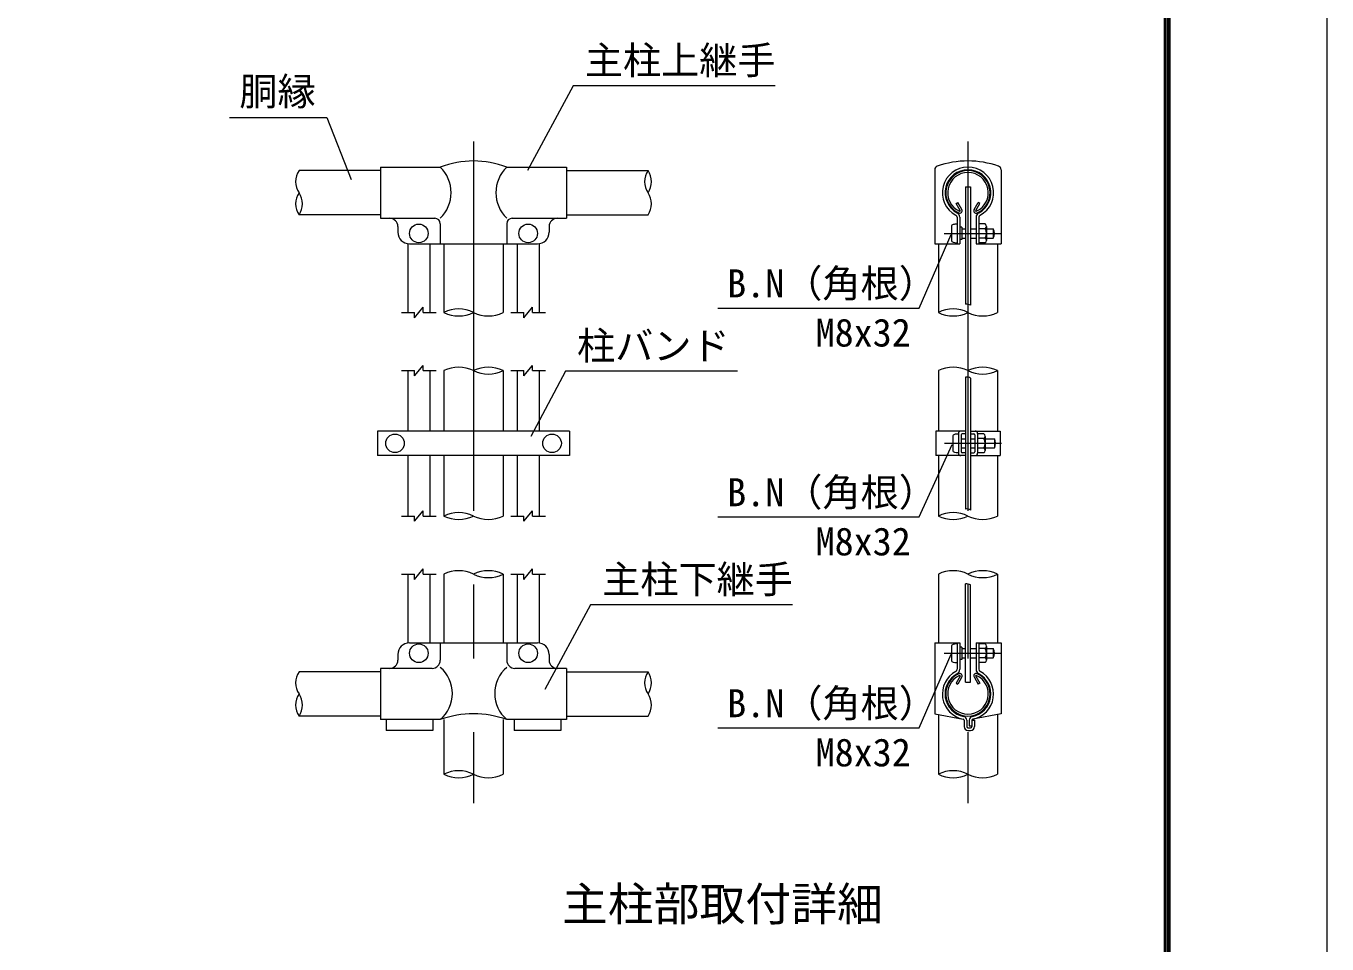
# Model space of a CAD drawing. Units: millimetres, scale not verified. Extents: x -4200 to 4200, y -2970 to 2970.
# Drawn here: x 1964 to 4200, y 190 to 1769 of the extents above; entities that cross this region are included whole.
import ezdxf
from ezdxf.enums import TextEntityAlignment as Align

# ---------------------------------------------------------------- set-up
doc = ezdxf.new("R2010")
doc.units = ezdxf.units.MM
doc.header["$LTSCALE"] = 20
doc.linetypes.add('USER1', pattern=[50.8, 31.75, -6.35, 6.35, -6.35])
for name, color, linetype, lineweight in [('0-0_D-BMK', 2, 'USER1', 13), ('0-1_D-STR1', 1, 'Continuous', 18), ('0-2_D-STR-DIM', 7, 'Continuous', 9), ('0-5_D-STR3', 3, 'Continuous', 13), ('0-7_D-STR-TXT', 7, 'Continuous', 9), ('0-8_D-TTL', 7, 'Continuous', 9)]:
    doc.layers.add(name, color=color, linetype=linetype, lineweight=lineweight)
doc.layers.add('0-4_D-TTL-TXT', color=7, linetype='Continuous')
doc.styles.add('ＭＳ ゴシック', font='')
doc.styles.get('ＭＳ ゴシック').set_extended_font_data('MS Gothic')

msp = doc.modelspace()

# ---------------------------------------------------------------- linework, layer by layer
at = {"layer": '0-0_D-BMK'}
for p, q in [((2732.8, 1570.33), (2732.8, 432.33)), ((3582.8, 1570.33), (3582.8, 432.33)), ((3542.15, 1412.33), (3639.9, 1412.33)), ((3542.72, 1051.33), (3640.48, 1051.33)), ((3542.15, 690.33), (3639.9, 690.33))]:
    msp.add_line(p, q, dxfattribs=at)
at = {"layer": '0-1_D-STR1'}
for p, q in [((2572.8, 1520.33), (2432.8, 1520.33)), ((2892.8, 1520.33), (3032.8, 1520.33)), ((3562.44, 1463.73), (3565.21, 1465.33)), ((3569.45, 1451.57), (3562.44, 1463.73)), ((3572.23, 1453.17), (3565.21, 1465.33)), ((3593.37, 1453.17), (3600.39, 1465.33)), ((3596.15, 1451.57), (3603.17, 1463.73)), ((3603.17, 1463.73), (3600.39, 1465.33)), ((2572.8, 1444.13), (2432.8, 1444.13)), ((2892.8, 1444.13), (3032.8, 1444.13)), ((2682, 1394.33), (2682, 1276.33)), ((2783.6, 1394.33), (2783.6, 1276.33)), ((3532, 1394.33), (3532, 1276.33)), ((3633.6, 1394.33), (3633.6, 1276.33)), ((2682, 1176.33), (2682, 1072.32)), ((2783.6, 1176.33), (2783.6, 1072.32)), ((3532, 1176.33), (3532, 1072.33)), ((3633.6, 1176.33), (3633.6, 1072.33)), ((2682, 1030.32), (2682, 926.33)), ((2783.6, 1030.32), (2783.6, 926.33)), ((3532, 1030.33), (3532, 926.33)), ((3633.6, 1030.33), (3633.6, 926.33)), ((2682, 826.33), (2682, 708.33)), ((2783.6, 826.33), (2783.6, 708.33)), ((3532, 826.33), (3532, 708.33)), ((3633.6, 826.33), (3633.6, 708.33)), ((2572.8, 658.43), (2432.8, 658.43)), ((2892.8, 658.43), (3032.8, 658.43)), ((3569.45, 651.09), (3562.44, 638.94)), ((3572.23, 649.49), (3565.21, 637.33)), ((3593.37, 649.49), (3600.39, 637.33)), ((3596.15, 651.09), (3603.17, 638.94)), ((3562.44, 638.94), (3565.21, 637.33)), ((3603.17, 638.94), (3600.39, 637.33)), ((2572.8, 582.23), (2432.8, 582.23)), ((2892.8, 582.23), (3032.8, 582.23)), ((3532, 584.99), (3532, 482.33)), ((3633.6, 584.99), (3633.6, 482.33)), ((2682, 576.33), (2682, 482.33)), ((2783.6, 576.33), (2783.6, 482.33))]:
    msp.add_line(p, q, dxfattribs=at)
for centre, radius, start, end in [((3582.8, 1482.23), 38.1, 294.32478, 245.67522), ((3582.8, 1482.23), 34.89, 294.32478, 245.67522), ((3568.76, 1451.17), 4.01, 245.67522, 30), ((3568.76, 1451.17), 0.802, 245.67522, 30), ((3596.84, 1451.17), 4.01, 150, 294.32478), ((3596.84, 1451.17), 0.802, 150, 294.32478), ((3582.8, 620.43), 38.1, 114.32478, 65.67522), ((3582.8, 620.43), 34.89, 114.32478, 65.67522), ((3568.76, 651.5), 4.01, 330, 114.32478), ((3568.76, 651.5), 0.802, 330, 114.32478), ((3596.84, 651.5), 4.01, 65.67522, 210), ((3596.84, 651.5), 0.802, 65.67522, 210)]:
    msp.add_arc(centre, radius, start, end, dxfattribs=at)
at = {"layer": '0-2_D-STR-DIM'}
for p, q in [((2608.8, 1276.33), (2631.3, 1276.33)), ((2631.3, 1267.33), (2646.3, 1285.33)), ((2631.3, 1267.33), (2631.3, 1276.33)), ((2646.3, 1276.33), (2646.3, 1285.33)), ((2646.3, 1276.33), (2668.8, 1276.33)), ((2796.8, 1276.33), (2819.3, 1276.33)), ((2819.3, 1267.33), (2834.3, 1285.33)), ((2819.3, 1267.33), (2819.3, 1276.33)), ((2834.3, 1276.33), (2834.3, 1285.33)), ((2834.3, 1276.33), (2856.8, 1276.33)), ((2608.8, 1176.33), (2631.3, 1176.33)), ((2631.3, 1167.33), (2646.3, 1185.33)), ((2631.3, 1167.33), (2631.3, 1176.33)), ((2646.3, 1176.33), (2646.3, 1185.33)), ((2646.3, 1176.33), (2668.8, 1176.33)), ((2796.8, 1176.33), (2819.3, 1176.33)), ((2819.3, 1167.33), (2834.3, 1185.33)), ((2819.3, 1167.33), (2819.3, 1176.33)), ((2834.3, 1176.33), (2834.3, 1185.33)), ((2834.3, 1176.33), (2856.8, 1176.33)), ((2608.8, 926.33), (2631.3, 926.33)), ((2631.3, 917.33), (2646.3, 935.33)), ((2631.3, 917.33), (2631.3, 926.33)), ((2646.3, 926.33), (2646.3, 935.33)), ((2646.3, 926.33), (2668.8, 926.33)), ((2796.8, 926.33), (2819.3, 926.33)), ((2819.3, 917.33), (2834.3, 935.33)), ((2819.3, 917.33), (2819.3, 926.33)), ((2834.3, 926.33), (2834.3, 935.33)), ((2834.3, 926.33), (2856.8, 926.33)), ((2631.3, 817.33), (2646.3, 835.33)), ((2646.3, 826.33), (2646.3, 835.33)), ((2819.3, 817.33), (2834.3, 835.33)), ((2834.3, 826.33), (2834.3, 835.33)), ((2608.8, 826.33), (2631.3, 826.33)), ((2631.3, 817.33), (2631.3, 826.33)), ((2646.3, 826.33), (2668.8, 826.33)), ((2796.8, 826.33), (2819.3, 826.33)), ((2819.3, 817.33), (2819.3, 826.33)), ((2834.3, 826.33), (2856.8, 826.33))]:
    msp.add_line(p, q, dxfattribs=at)
for centre, radius, start, end in [((2460.04, 1501.28), 33.24, 145.03504, 214.96496), ((3060.04, 1501.28), 33.24, 145.03504, 214.96496), ((3005.56, 1501.28), 33.24, 325.03504, 34.96496), ((2460.04, 1463.18), 33.24, 145.03422, 214.96578), ((2405.56, 1463.18), 33.24, 325.03504, 34.96496), ((3005.56, 1463.18), 33.24, 325.03422, 34.96578), ((2707.4, 1225.57), 56.76, 63.4184, 116.5816), ((2707.4, 1327.1), 56.76, 243.4184, 296.5816), ((2758.2, 1327.1), 56.76, 243.4184, 296.5816), ((3557.4, 1225.57), 56.76, 63.4184, 116.5816), ((3557.4, 1327.1), 56.76, 243.4184, 296.5816), ((3579.84, 1275.27), 15.36, 60.95271, 95.76063), ((3608.2, 1327.1), 56.76, 243.4184, 296.5816), ((2707.4, 1125.57), 56.76, 63.4184, 116.5816), ((2758.2, 1125.57), 56.76, 63.4184, 116.5816), ((2758.2, 1227.1), 56.76, 243.4184, 296.5816), ((3557.4, 1125.57), 56.76, 63.4184, 116.5816), ((3579.84, 1150.01), 15.36, 60.95271, 95.76063), ((3608.2, 1125.57), 56.76, 63.4184, 116.5816), ((3608.2, 1227.1), 56.76, 243.4184, 296.5816), ((2707.4, 875.57), 56.76, 63.4184, 116.5816), ((2707.4, 977.1), 56.76, 243.4184, 296.5816), ((2758.2, 977.1), 56.76, 243.4184, 296.5816), ((3557.4, 875.57), 56.76, 63.4184, 116.5816), ((3557.4, 977.1), 56.76, 243.4184, 296.5816), ((3579.84, 923.07), 15.36, 60.95271, 95.76063), ((3608.2, 977.1), 56.76, 243.4184, 296.5816), ((2707.4, 775.57), 56.76, 63.4184, 116.5816), ((2758.2, 775.57), 56.76, 63.4184, 116.5816), ((3557.4, 775.57), 56.76, 63.4184, 116.5816), ((3608.2, 775.57), 56.76, 63.4184, 116.5816), ((2758.2, 877.1), 56.76, 243.4184, 296.5816), ((3579.84, 794.34), 15.36, 60.95271, 95.76063), ((3608.2, 877.1), 56.76, 243.4184, 296.5816), ((2460.04, 639.38), 33.24, 145.03504, 214.96496), ((3060.04, 639.38), 33.24, 145.03504, 214.96496), ((3005.56, 639.38), 33.24, 325.03504, 34.96496), ((2460.04, 601.28), 33.24, 145.03422, 214.96578), ((2405.56, 601.28), 33.24, 325.03504, 34.96496), ((3005.56, 601.28), 33.24, 325.03422, 34.96578), ((2707.4, 431.57), 56.76, 63.4184, 116.5816), ((2707.4, 533.1), 56.76, 243.4184, 296.5816), ((2758.2, 533.1), 56.76, 243.4184, 296.5816), ((3557.4, 431.57), 56.76, 63.4184, 116.5816), ((3557.4, 533.1), 56.76, 243.4184, 296.5816), ((3608.2, 533.1), 56.76, 243.4184, 296.5816)]:
    msp.add_arc(centre, radius, start, end, dxfattribs=at)
at = {"layer": '0-5_D-STR3'}
for p, q in [((2572.8, 1526.33), (2572.8, 1438.33)), ((2572.8, 1526.33), (2675.7, 1526.33)), ((2789.9, 1526.33), (2892.8, 1526.33)), ((2892.8, 1526.33), (2892.8, 1438.33)), ((3639.9, 1521.71), (3639.9, 1394.33)), ((3578.3, 1492.33), (3587.3, 1492.33)), ((3578.3, 1492.33), (3578.3, 1290.56)), ((3587.3, 1492.33), (3587.3, 1288.7)), ((2572.8, 1438.33), (2666.3, 1438.33)), ((2799.3, 1438.33), (2892.8, 1438.33)), ((3564.2, 1439.99), (3564.2, 1394.33)), ((3568.8, 1439.99), (3568.8, 1394.33)), ((3596.8, 1439.99), (3596.8, 1394.33)), ((3601.4, 1439.99), (3601.4, 1394.33)), ((2602.8, 1424.33), (2602.8, 1414.33)), ((2675.7, 1428.93), (2675.7, 1394.33)), ((2789.9, 1428.93), (2789.9, 1394.33)), ((2862.8, 1424.33), (2862.8, 1414.33)), ((3554.6, 1425.33), (3554.6, 1399.33)), ((3572.2, 1422.97), (3568.8, 1422.97)), ((3572.2, 1422.97), (3572.2, 1401.7)), ((3572.2, 1420.33), (3578.3, 1420.33)), ((3587.3, 1420.33), (3596.8, 1420.33)), ((3612.4, 1428.53), (3601.4, 1428.53)), ((3612.4, 1420.43), (3601.4, 1420.43)), ((3614.4, 1424.16), (3614.4, 1400.26)), ((3614.4, 1420.33), (3626.2, 1420.33)), ((3626.2, 1420.33), (3626.2, 1404.33)), ((2619.8, 1394.33), (2619.8, 1276.33)), ((2622.8, 1394.33), (2842.8, 1394.33)), ((2657.8, 1394.33), (2657.8, 1276.33)), ((2807.8, 1394.33), (2807.8, 1276.33)), ((2845.8, 1394.33), (2845.8, 1276.33)), ((3572.2, 1401.7), (3568.8, 1401.7)), ((3572.2, 1404.33), (3578.3, 1404.33)), ((3587.3, 1404.33), (3596.8, 1404.33)), ((3596.8, 1394.33), (3639.9, 1394.33)), ((3612.4, 1404.23), (3601.4, 1404.23)), ((3612.4, 1396.13), (3601.4, 1396.13)), ((3614.4, 1404.33), (3626.2, 1404.33)), ((2619.8, 1176.33), (2619.8, 1072.32)), ((2657.8, 1176.33), (2657.8, 1072.32)), ((2807.8, 1176.33), (2807.8, 1072.32)), ((2845.8, 1176.33), (2845.8, 1072.32)), ((3578.3, 1165.29), (3578.3, 938.36)), ((3587.3, 1163.43), (3587.3, 936.5)), ((2567.8, 1072.32), (2567.8, 1030.32)), ((2897.8, 1072.32), (2567.8, 1072.32)), ((2897.8, 1072.32), (2897.8, 1030.32)), ((3556.7, 1064.33), (3556.7, 1038.33)), ((3566.3, 1068.33), (3566.3, 1034.33)), ((3566.3, 1067.33), (3566.3, 1035.33)), ((3566.3, 1063.73), (3566.3, 1038.93)), ((3570.9, 1065.73), (3570.9, 1036.93)), ((3570.9, 1059.33), (3578.3, 1059.33)), ((3578.3, 1067.73), (3572.9, 1067.73)), ((3587.3, 1067.73), (3592.7, 1067.73)), ((3587.3, 1059.33), (3594.7, 1059.33)), ((3594.7, 1065.73), (3594.7, 1036.93)), ((3599.3, 1068.33), (3599.3, 1034.33)), ((3610.3, 1067.53), (3599.3, 1067.53)), ((3610.3, 1059.43), (3599.3, 1059.43)), ((3612.3, 1063.16), (3612.3, 1039.26)), ((3612.3, 1059.33), (3628.3, 1059.33)), ((3628.3, 1059.33), (3628.3, 1043.33)), ((2897.8, 1030.32), (2567.8, 1030.32)), ((2619.8, 1030.32), (2619.8, 926.33)), ((2657.8, 1030.32), (2657.8, 926.33)), ((2807.8, 1030.32), (2807.8, 926.33)), ((2845.8, 1030.32), (2845.8, 926.33)), ((3578.3, 1030.33), (3527.4, 1030.33)), ((3570.9, 1043.33), (3578.3, 1043.33)), ((3578.3, 1034.93), (3572.9, 1034.93)), ((3587.3, 1043.33), (3594.7, 1043.33)), ((3587.3, 1034.93), (3592.7, 1034.93)), ((3587.3, 1030.33), (3638.2, 1030.33)), ((3610.3, 1043.23), (3599.3, 1043.23)), ((3610.3, 1035.13), (3599.3, 1035.13)), ((3612.3, 1043.33), (3628.3, 1043.33)), ((2619.8, 826.33), (2619.8, 708.11)), ((2657.8, 826.33), (2657.8, 708.33)), ((2807.8, 826.33), (2807.8, 708.33)), ((2845.8, 826.33), (2845.8, 708.11)), ((3578.3, 640.33), (3578.3, 809.63)), ((3587.3, 640.33), (3587.3, 807.77)), ((2622.8, 708.33), (2842.8, 708.33)), ((2675.7, 708.33), (2675.7, 678.33)), ((2789.9, 708.33), (2789.9, 678.33)), ((3525.7, 708.33), (3525.7, 586.16)), ((3525.7, 708.33), (3568.8, 708.33)), ((3554.6, 703.33), (3554.6, 677.33)), ((3564.2, 708.33), (3564.2, 662.68)), ((3568.8, 708.33), (3568.8, 662.68)), ((3572.2, 700.97), (3568.8, 700.97)), ((3572.2, 700.97), (3572.2, 679.7)), ((3572.2, 698.33), (3578.3, 698.33)), ((3587.3, 698.33), (3596.8, 698.33)), ((3596.8, 708.33), (3596.8, 662.68)), ((3596.8, 708.33), (3639.9, 708.33)), ((3601.4, 708.33), (3601.4, 662.68)), ((3612.4, 706.53), (3601.4, 706.53)), ((3612.4, 698.43), (3601.4, 698.43)), ((3614.4, 702.16), (3614.4, 678.26)), ((3614.4, 698.33), (3626.2, 698.33)), ((3626.2, 698.33), (3626.2, 682.33)), ((3639.9, 708.33), (3639.9, 586.16)), ((2602.8, 688.33), (2602.8, 678.33)), ((2862.8, 688.33), (2862.8, 678.33)), ((3572.2, 679.7), (3568.8, 679.7)), ((3572.2, 682.33), (3578.3, 682.33)), ((3587.3, 682.33), (3596.8, 682.33)), ((3612.4, 682.23), (3601.4, 682.23)), ((3612.4, 674.13), (3601.4, 674.13)), ((3614.4, 682.33), (3626.2, 682.33)), ((2572.8, 664.33), (2572.8, 576.33)), ((2661.7, 664.33), (2572.8, 664.33)), ((2892.8, 664.33), (2803.9, 664.33)), ((2892.8, 664.33), (2892.8, 576.33)), ((3578.3, 640.33), (3587.3, 640.33)), ((3525.7, 586.16), (3574.58, 577.11)), ((3639.9, 586.16), (3591.03, 577.11)), ((2675.7, 576.33), (2572.8, 576.33)), ((2582.8, 576.33), (2582.8, 557.73)), ((2662.8, 576.33), (2662.8, 557.73)), ((2892.8, 576.33), (2789.9, 576.33)), ((2802.8, 576.33), (2802.8, 557.73)), ((2882.8, 576.33), (2882.8, 557.73)), ((3576.2, 575.14), (3576.2, 564.33)), ((3580.8, 575.14), (3580.8, 564.33)), ((3582.8, 562.33), (3587.4, 562.33)), ((3584.8, 575.14), (3584.8, 565.33)), ((3584.8, 565.33), (3589.4, 565.33)), ((3589.4, 575.14), (3589.4, 564.33)), ((3589.4, 575.14), (3594, 575.14)), ((3594, 575.14), (3594, 564.33)), ((2662.8, 557.73), (2582.8, 557.73)), ((2882.8, 557.73), (2802.8, 557.73)), ((3582.8, 557.73), (3587.4, 557.73))]:
    msp.add_line(p, q, dxfattribs=at)
for points in [[(3525.7, 1521.72), (3525.7, 1394.33), (3568.8, 1394.33)], [(3578.3, 1072.33), (3527.4, 1072.33), (3527.4, 1030.33)], [(3587.3, 1072.33), (3638.2, 1072.33), (3638.2, 1030.33)]]:
    msp.add_lwpolyline(points, dxfattribs=at)
for centre in [(2638.8, 1412.33), (2826.8, 1412.33), (2597.8, 1051.32), (2867.8, 1051.32), (2638.8, 690.33), (2826.8, 690.33)]:
    msp.add_circle(centre, 16, dxfattribs=at)
for centre, radius, start, end in [((2732.8, 1376.87), 160, 69.0916, 110.9084), ((2633.19, 1482.33), 61.18, 314.01503, 45.98497), ((2832.41, 1482.33), 61.18, 134.01503, 225.98497), ((3532.3, 1521.72), 6.6, 109.21688, 180), ((3582.79, 1376.87), 160, 70.77586, 109.21688), ((3582.8, 1482.33), 44, 298.0884, 241.9116), ((3582.8, 1482.33), 39.4, 298.0884, 241.9116), ((3633.3, 1521.71), 6.6, 0, 70.77586), ((2588.8, 1424.33), 14, 0, 90), ((2666.3, 1428.93), 9.4, 0, 90), ((2799.3, 1428.93), 9.4, 90, 180), ((2876.8, 1424.33), 14, 90, 180), ((3560.2, 1439.99), 4, 0, 61.9116), ((3560.2, 1439.99), 8.6, 0, 61.9116), ((3605.4, 1439.99), 8.6, 118.0884, 180), ((3605.4, 1439.99), 4, 118.0884, 180), ((2622.8, 1414.33), 20, 180, 270), ((2842.8, 1414.33), 20, 270, 0), ((3597, 1412.33), 17.4, 332.26063, 27.73937), ((3609.33, 1424.48), 5.08, 307.21089, 52.78911), ((3611.2, 1412.33), 17, 331.92751, 28.07249), ((3609.3, 1400.18), 5.1, 307.42505, 52.57495), ((3570.3, 1068.33), 4, 90, 180), ((3572.9, 1065.73), 2, 90, 180), ((3592.7, 1065.73), 2, 0, 90), ((3595.3, 1068.33), 4, 0, 90), ((3594.9, 1051.33), 17.4, 332.26063, 27.73937), ((3607.23, 1063.48), 5.08, 307.21089, 52.78911), ((3613.3, 1051.33), 17, 331.92751, 28.07249), ((3570.3, 1034.33), 4, 180, 270), ((3572.9, 1036.93), 2, 180, 270), ((3592.7, 1036.93), 2, 270, 0), ((3595.3, 1034.33), 4, 270, 0), ((3607.2, 1039.18), 5.1, 307.42505, 52.57495), ((2622.8, 688.33), 20, 90, 180), ((2842.8, 688.33), 20, 0, 90), ((3597, 690.33), 17.4, 332.26063, 27.73937), ((3609.33, 702.48), 5.08, 307.21089, 52.78911), ((3611.2, 690.33), 17, 331.92751, 28.07249), ((2588.8, 678.33), 14, 270, 0), ((2661.7, 678.33), 14, 270, 0), ((2803.9, 678.33), 14, 180, 270), ((2876.8, 678.33), 14, 180, 270), ((3609.3, 678.18), 5.1, 307.42505, 52.57495), ((2637.45, 621.21), 58.97, 310.4464, 49.5536), ((2828.16, 621.21), 58.97, 130.4464, 229.5536), ((3582.8, 620.33), 44, 118.0884, 259.22478), ((3582.8, 620.33), 39.4, 118.0884, 259.22478), ((3560.2, 662.68), 4, 298.0884, 0), ((3560.2, 662.68), 8.6, 298.0884, 0), ((3582.8, 620.33), 39.4, 280.77522, 61.9116), ((3582.8, 620.33), 44, 280.77522, 61.9116), ((3605.4, 662.68), 8.6, 180, 241.9116), ((3605.4, 662.68), 4, 180, 241.9116), ((2732.8, 415.36), 170.8, 70.46947, 109.53053), ((3574.2, 575.14), 6.6, 0, 79.22478), ((3591.4, 575.14), 6.6, 100.77522, 180), ((3574.2, 575.14), 2, 0, 79.22478), ((3582.8, 564.33), 6.6, 180, 270), ((3582.8, 564.33), 2, 180, 270), ((3587.4, 564.33), 6.6, 270, 0), ((3587.4, 564.33), 2, 270, 0), ((3591.4, 575.14), 2, 100.77522, 180)]:
    msp.add_arc(centre, radius, start, end, dxfattribs=at)
for centre, start_param, end_param in [((3564.2, 1425.33), 1.5707963, 3.1415927), ((3564.2, 1399.33), 3.1415927, 4.712389), ((3566.3, 1064.33), 1.5707963, 3.1415927), ((3566.3, 1038.33), 3.1415927, 4.712389), ((3564.2, 703.33), 1.5707963, 3.1415927), ((3564.2, 677.33), 3.1415927, 4.712389)]:
    msp.add_ellipse(centre, major_axis=(9.6, 0), ratio=0.3125, start_param=start_param, end_param=end_param, dxfattribs=at)
at = {"layer": '0-7_D-STR-TXT'}
for points in [[(3251.5, 1666.34), (2904.24, 1666.34), (2825.75, 1520.34)], [(2313.34, 1611.71), (2480.37, 1611.71), (2522.35, 1504.84)], [(3152.59, 1284), (3498.66, 1284), (3553.8, 1410.5)], [(3186.39, 1175.46), (2890.83, 1175.46), (2831.27, 1063.12)], [(3152.59, 924.82), (3498.66, 924.82), (3555.87, 1049.52)], [(3281.25, 773.76), (2933.99, 773.76), (2855.5, 627.76)], [(3152.59, 562), (3498.66, 562), (3553.8, 688.5)]]:
    msp.add_lwpolyline(points, dxfattribs=at)
at = {"layer": '0-8_D-TTL', "color": 2, "lineweight": 18}
msp.add_lwpolyline([(-4200, 2970), (4200, 2970), (4200, -2970), (-4200, -2970)], close=True, dxfattribs=at)
at = {"layer": '0-8_D-TTL'}
for points in [[(-3930, 2750), (3930, 2750), (3930, -2750), (-3930, -2750)], [(-3927.5, 2747.5), (3927.5, 2747.5), (3927.5, -2747.5), (-3927.5, -2747.5)], [(-3925, 2745), (3925, 2745), (3925, -2745), (-3925, -2745)], [(-3922.5, 2742.5), (3922.5, 2742.5), (3922.5, -2742.5), (-3922.5, -2742.5)], [(-3920, 2740), (3920, 2740), (3920, -2740), (-3920, -2740)]]:
    msp.add_lwpolyline(points, close=True, dxfattribs=at)

# ---------------------------------------------------------------- texts
at = {"layer": '0-4_D-TTL-TXT', "style": 'ＭＳ ゴシック'}
msp.add_text('主柱部取付詳細', height=57.77, dxfattribs=at).set_placement((2884.91, 212.91), align=Align.BOTTOM_LEFT)
at = {"layer": '0-7_D-STR-TXT', "style": 'ＭＳ ゴシック'}
for s, p in [('主柱上継手', (2924.17, 1671.53)), ('胴縁', (2330.27, 1618)), ('B.N（角根）', (3168.83, 1287.93)), ('M8x32', (3320.91, 1203.35)), ('柱バンド', (2910.75, 1180.64)), ('B.N（角根）', (3168.83, 928.75)), ('M8x32', (3320.91, 844.17)), ('主柱下継手', (2953.92, 778.95)), ('B.N（角根）', (3168.83, 565.93)), ('M8x32', (3320.91, 481.35))]:
    msp.add_text(s, height=48.09, dxfattribs=at).set_placement(p, align=Align.BOTTOM_LEFT)

doc.saveas('drawing.dxf')
